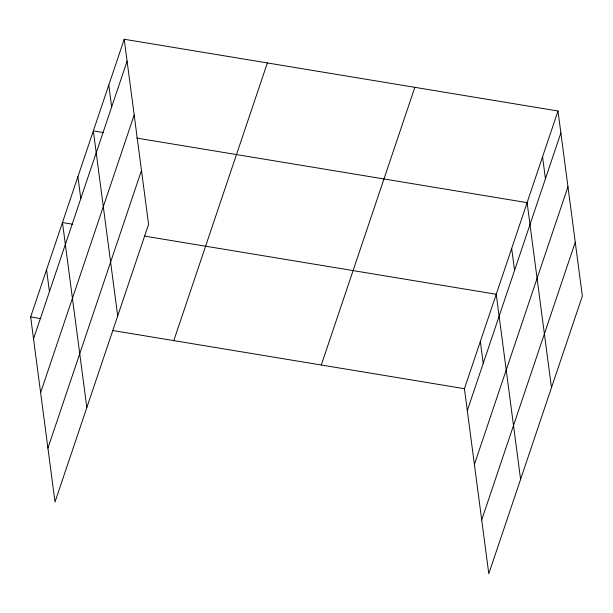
<?xml version="1.0" encoding="UTF-8"?>
<svg xmlns="http://www.w3.org/2000/svg" width="613" height="613" viewBox="0 0 613 613"><rect width="100%" height="100%" fill="white"/><g stroke="black" fill="none" stroke-linecap="round" stroke-linejoin="round"><path stroke-width="0.92" d="M124.209 39.263L148.576 224.312L55.009 501.993L30.65 316.944L124.209 39.263L557.991 111.007L582.35 296.056L488.791 573.737L464.424 388.688L557.991 111.007M33.531 338.843L127.098 61.162M40.619 392.688L134.186 115.006M47.921 448.157L141.488 170.475M173.793 340.621L267.36 62.94M321.281 365.011L414.84 87.33M467.313 410.587L560.872 132.906M474.401 464.424L567.96 186.743M481.703 519.901L575.262 242.219M103.697 132.607L93.337 130.898L117.696 315.948M136.653 138.063L527.111 202.642L551.478 387.692M72.817 224.243L62.465 222.534L86.824 407.584M144.392 236.082L496.239 294.271L520.598 479.328M30.65 316.944L41.01 318.66M112.585 330.491L464.424 388.688M542.551 156.821L545.432 178.72M511.671 248.457L514.56 270.356M480.331 341.479L483.213 363.379M108.777 85.077L111.658 106.984M77.897 176.713L80.786 198.62M46.557 269.735L49.438 291.642"/></g></svg>
